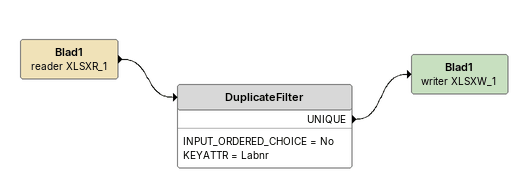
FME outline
Blad1 (reader XLSXR_1)
    -> DuplicateFilter
DuplicateFilter
    INPUT_ORDERED_CHOICE = No
    KEYATTR = Labnr
    UNIQUE -> Blad1 (writer XLSXW_1)
Blad1 (writer XLSXW_1)
